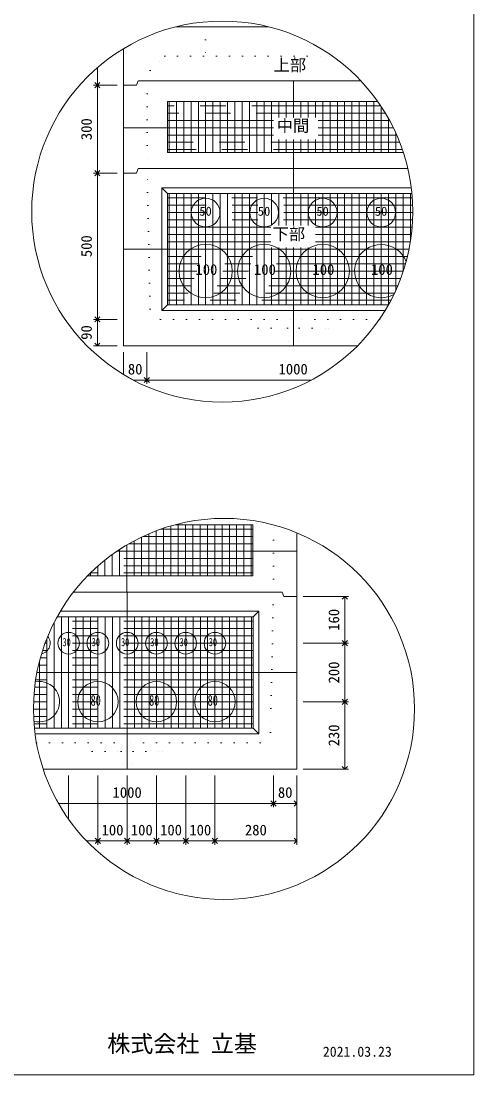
# Model space of a CAD drawing. Units: millimetres, scale not verified. Extents: x -4890 to 18490, y -2326 to 2326.
# Drawn here: x -2944 to -1830, y -1949 to 644 of the extents above; entities that cross this region are included whole.
import ezdxf
from ezdxf.enums import TextEntityAlignment as Align

# ---------------------------------------------------------------- set-up
doc = ezdxf.new("R2010")
doc.units = ezdxf.units.MM
doc.header["$LTSCALE"] = 10
for name, pattern in [('DASHED1', [1.8, 1.2, -0.6]), ('USER2', [50.8, 31.75, -6.35, 6.35, -6.35]), ('USER5', [3.185, 0.01, -3.175])]:
    doc.linetypes.add(name, pattern=pattern)
for name, color, linetype, lineweight in [('0-2_waku', 7, 'Continuous', 18), ('0-3_gaikei', 7, 'Continuous', 18), ('0-4_kakure', 7, 'DASHED1', 5), ('0-5_sunpou', 7, 'Continuous', 5), ('0-8_hole', 7, 'Continuous', 18), ('0-9_uchigawa', 6, 'Continuous', 18), ('0-E_文字１', 7, 'Continuous', 18), ('0-F_コア部分\u3000寸法補助線3', 150, 'USER2', 18), ('1-0_コア部分\u3000寸法補助線2', 150, 'USER2', 18), ('1-1_コア部分\u3000中心補助線', 1, 'Continuous', 18), ('1-2_コア部分\u3000寸法補助線', 7, 'USER2', 5), ('1-3_uchigawa2', 6, 'USER2', 18)]:
    doc.layers.add(name, color=color, linetype=linetype, lineweight=lineweight)
doc.styles.add('ＭＳ ゴシック', font='')
doc.styles.get('ＭＳ ゴシック').set_extended_font_data('MS Gothic')

# ---------------------------------------------------------------- blocks, each defined once
blk = doc.blocks.new('_Open90')
at = {"layer": '0-5_sunpou'}
blk.add_line((0, 0), (-1, 0), dxfattribs=at)
blk.add_lwpolyline([(-0.5, 0.5), (0, 0), (-0.5, -0.5)], dxfattribs=at)

msp = doc.modelspace()

# ---------------------------------------------------------------- linework, layer by layer
at = {"layer": '0-2_waku'}
for p in [(-1830.06, 2326.11), (-4890.06, -1948.89), (-4890.06, -1948.89), (-4890.06, -1948.89), (-4890.06, -1948.89)]:
    msp.add_line(p, (-1830.06, -1948.89), dxfattribs=at)
at = {"layer": '0-3_gaikei'}
for p, q in [((-2562.8, 630.46), (-2508.76, 630.46)), ((-2562.8, 630.46), (-2508.76, 630.46)), ((-2562.8, 630.46), (-2508.76, 630.46)), ((-2335.7, 630.46), (-2562.8, 630.46)), ((-2562.76, 630.46), (-2335.7, 630.46)), ((-2562.76, 630.46), (-2335.7, 630.46)), ((-2692.36, 486.46), (-2692.36, 576.48)), ((-2656.36, 497.26), (-2659.96, 486.46)), ((-2274.14, 497.26), (-2655.74, 497.26)), ((-2108.16, 497.26), (-2274.76, 497.26)), ((-2692.36, 486.46), (-2692.36, -154.34)), ((-2659.96, 486.46), (-2692.36, 486.46)), ((-2659.96, 486.46), (-2692.36, 486.46)), ((-2659.96, 270.46), (-2692.36, 270.46)), ((-2659.96, 270.46), (-2692.36, 270.46)), ((-2656.36, 281.26), (-2659.96, 270.46)), ((-2274.14, 281.26), (-2655.74, 281.26)), ((-1992.45, 281.26), (-2274.76, 281.26)), ((-2692.36, -154.34), (-2116.05, -154.34)), ((-2692.36, -154.34), (-2116.05, -154.34)), ((-2692.36, -154.34), (-2116.05, -154.34)), ((-2265.65, -972.92), (-2265.65, -614.97)), ((-2301.65, -760.52), (-2298.05, -771.32)), ((-2265.65, -771.32), (-2298.05, -771.32))]:
    msp.add_line(p, q, dxfattribs=at)
for points in [[(-2889.97, -1196.12), (-2265.65, -1196.12), (-2265.65, -771.32)], [(-2880.82, -1196.12), (-2265.65, -1196.12), (-2265.65, -771.32)], [(-2301.65, -760.52), (-2683.25, -760.52), (-2815.32, -760.52)]]:
    msp.add_lwpolyline(points, dxfattribs=at)
at = {"layer": '0-4_kakure', "linetype": 'USER5', "lineweight": 18}
for p, q in [((-2490.76, 630.46), (-2490.76, 642.58)), ((-2490.76, 630.46), (-2490.76, 558.46)), ((-2626.94, 522.46), (-2590.94, 558.46)), ((-2590.94, 558.46), (-2178.66, 558.46)), ((-2626.94, 522.46), (-2634.14, 497.26)), ((-2634.14, 497.26), (-2634.14, 281.26)), ((-2626.71, -64.34), (-2634.14, 281.26)), ((-2626.71, -64.34), (-2600.96, -89.54)), ((-2600.96, -89.54), (-2274.14, -89.54)), ((-2360.54, -111.14), (-2382.14, -89.54)), ((-2062.5, -89.54), (-2274.14, -89.54)), ((-2187.74, -111.14), (-2166.14, -89.54)), ((-2360.54, -111.14), (-2288.54, -111.14)), ((-2288.54, -111.14), (-2285.66, -154.34)), ((-2259.74, -111.14), (-2262.62, -154.34)), ((-2259.74, -111.14), (-2187.74, -111.14)), ((-2323.25, -760.52), (-2323.25, -595.39)), ((-2323.25, -760.52), (-2330.69, -1106.12)), ((-2330.69, -1106.12), (-2356.43, -1131.32)), ((-2906.49, -1131.32), (-2683.25, -1131.32)), ((-2769.65, -1152.92), (-2791.25, -1131.32)), ((-2356.43, -1131.32), (-2683.25, -1131.32)), ((-2596.85, -1152.92), (-2575.25, -1131.32)), ((-2769.65, -1152.92), (-2697.65, -1152.92)), ((-2697.65, -1152.92), (-2694.77, -1196.12)), ((-2668.85, -1152.92), (-2671.73, -1196.12)), ((-2668.85, -1152.92), (-2596.85, -1152.92))]:
    msp.add_line(p, q, dxfattribs=at)
at = {"layer": '0-5_sunpou', "color": 150, "lineweight": 18}
for p, q in [((-2756.67, 529.58), (-2756.67, 499.42)), ((-2708.2, 486.46), (-2766.03, 486.46)), ((-2724.04, 486.46), (-2766.03, 486.46)), ((-2756.67, 473.5), (-2756.67, 283.42)), ((-2708.2, 270.46), (-2766.03, 270.46)), ((-2708.2, 270.46), (-2766.03, 270.46)), ((-2756.67, 257.5), (-2756.67, -76.58)), ((-2708.2, -89.54), (-2766.03, -89.54)), ((-2724.04, -89.54), (-2766.03, -89.54)), ((-2756.67, -102.5), (-2756.67, -141.38)), ((-2708.2, -154.34), (-2766.03, -154.34)), ((-2692.36, -170.18), (-2692.36, -225.39)), ((-2634.76, -170.18), (-2634.76, -248.24)), ((-2634.76, -170.18), (-2634.76, -248.24)), ((-2668.57, -238.88), (-2647.72, -238.88)), ((-2621.8, -238.88), (-2229.93, -238.88)), ((-2249.81, -771.32), (-2138.5, -771.32)), ((-2147.86, -784.28), (-2147.86, -873.56)), ((-2249.81, -886.52), (-2138.5, -886.52)), ((-2249.81, -886.52), (-2138.5, -886.52)), ((-2147.86, -899.48), (-2147.86, -1017.56)), ((-2249.81, -1030.52), (-2138.5, -1030.52)), ((-2249.81, -1030.52), (-2138.5, -1030.52)), ((-2147.86, -1043.48), (-2147.86, -1183.16)), ((-2827.25, -1211.96), (-2827.25, -1319.77)), ((-2755.25, -1211.96), (-2755.25, -1382.42)), ((-2755.25, -1211.96), (-2755.25, -1382.42)), ((-2683.25, -1211.96), (-2683.25, -1382.42)), ((-2683.25, -1211.96), (-2683.25, -1382.42)), ((-2611.25, -1211.96), (-2611.25, -1382.42)), ((-2611.25, -1211.96), (-2611.25, -1382.42)), ((-2539.25, -1211.96), (-2539.25, -1382.42)), ((-2539.25, -1211.96), (-2539.25, -1382.42)), ((-2467.25, -1211.96), (-2467.25, -1382.42)), ((-2467.25, -1211.96), (-2467.25, -1382.42)), ((-2323.25, -1211.96), (-2323.25, -1290.03)), ((-2323.25, -1211.96), (-2323.25, -1290.03)), ((-2265.65, -1211.96), (-2265.65, -1290.03)), ((-2265.65, -1211.96), (-2265.65, -1382.42)), ((-2249.81, -1196.12), (-2138.5, -1196.12)), ((-2852.22, -1280.67), (-2336.21, -1280.67)), ((-2310.29, -1280.67), (-2278.61, -1280.67)), ((-2783.12, -1373.06), (-2768.21, -1373.06)), ((-2742.29, -1373.06), (-2696.21, -1373.06)), ((-2670.29, -1373.06), (-2624.21, -1373.06)), ((-2598.29, -1373.06), (-2552.21, -1373.06)), ((-2526.29, -1373.06), (-2480.21, -1373.06)), ((-2454.29, -1373.06), (-2278.61, -1373.06))]:
    msp.add_line(p, q, dxfattribs=at)
for centre in [(-2449.25, 175.54), (-2445.04, -1048.17)]:
    msp.add_circle(centre, 468.88, dxfattribs=at)
at = {"layer": '0-8_hole'}
for centre, radius in [((-2490.14, 173.26), 35.28), ((-2346.14, 173.26), 35.28), ((-2202.14, 173.26), 35.28), ((-2058.14, 173.26), 35.28), ((-2490.14, 29.26), 65.52), ((-2346.14, 29.26), 65.52), ((-2202.14, 29.26), 65.52), ((-2827.25, -886.52), 26.64), ((-2755.25, -886.52), 26.64), ((-2683.25, -886.52), 26.64), ((-2611.25, -886.52), 26.64), ((-2539.25, -886.52), 26.64), ((-2467.25, -886.52), 26.64), ((-2755.25, -1030.52), 49.68), ((-2611.25, -1030.52), 49.68), ((-2467.25, -1030.52), 49.68)]:
    msp.add_circle(centre, radius, dxfattribs=at)
for centre, radius, start, end in [((-2058.14, 29.26), 65.52, 20.66629, 298.32089), ((-2899.25, -886.52), 26.64, 281.59033, 39.2294), ((-2899.25, -1030.52), 49.68, 253.99064, 101.55918)]:
    msp.add_arc(centre, radius, start, end, dxfattribs=at)
at = {"layer": '0-9_uchigawa'}
for p, q in [((-2598.14, 234.46), (-2583.74, 220.06)), ((-2598.14, -67.94), (-2598.14, 234.46)), ((-2583.74, 220.06), (-2274.14, 220.06)), ((-2583.74, -53.54), (-2583.74, 220.06)), ((-2274.14, 220.06), (-1982.49, 220.06)), ((-2598.14, -67.94), (-2583.74, -53.54)), ((-2598.14, -67.94), (-2048.55, -67.94)), ((-2583.74, -53.54), (-2040.15, -53.54)), ((-2373.65, -1095.32), (-2373.65, -821.72)), ((-2359.25, -1109.72), (-2359.25, -807.32)), ((-2911.54, -1095.32), (-2373.65, -1095.32)), ((-2909.86, -1109.72), (-2359.25, -1109.72)), ((-2359.25, -1109.72), (-2373.65, -1095.32))]:
    msp.add_line(p, q, dxfattribs=at)
for points in [[(-2598.14, 234.46), (-2274.14, 234.46), (-1984.09, 234.46)], [(-2855.61, -821.72), (-2683.25, -821.72), (-2373.65, -821.72), (-2359.25, -807.32)], [(-2847.34, -807.32), (-2683.25, -807.32), (-2359.25, -807.32)]]:
    msp.add_lwpolyline(points, dxfattribs=at)
at = {"layer": '0-F_コア部分\u3000寸法補助線3'}
for p, q in [((-2580.14, 320.86), (-2580.14, 446.86)), ((-2544.14, 320.86), (-2544.14, 446.86)), ((-2508.14, 320.86), (-2508.14, 446.86)), ((-2472.14, 320.86), (-2472.14, 446.86)), ((-2436.14, 320.86), (-2436.14, 446.86)), ((-2400.14, 320.86), (-2400.14, 446.86)), ((-2364.14, 320.86), (-2364.14, 446.86)), ((-2328.14, 320.86), (-2328.14, 446.86)), ((-2292.14, 407.09), (-2292.14, 446.86)), ((-2256.14, 407.09), (-2256.14, 446.86)), ((-2220.14, 407.09), (-2220.14, 446.86)), ((-2184.14, 320.86), (-2184.14, 446.86)), ((-2148.14, 320.86), (-2148.14, 446.86)), ((-2112.14, 320.86), (-2112.14, 446.86)), ((-2076.14, 320.86), (-2076.14, 446.86)), ((-2323.14, 400.06), (-2583.74, 400.06)), ((-2037.63, 400.06), (-2212.98, 400.06)), ((-2040.14, 320.86), (-2040.14, 404.62)), ((-2323.14, 364.06), (-2583.74, 364.06)), ((-2019.94, 364.06), (-2212.98, 364.06)), ((-2292.14, 320.86), (-2292.14, 353.19)), ((-2256.14, 320.86), (-2256.14, 353.19)), ((-2220.14, 320.86), (-2220.14, 353.19)), ((-2004.14, 320.86), (-2004.14, 322.93)), ((-1981.59, 209.26), (-2583.74, 209.26)), ((-2580.14, -53.54), (-2580.14, 220.06)), ((-2544.14, -53.54), (-2544.14, 220.06)), ((-2508.14, -53.54), (-2508.14, 220.06)), ((-2472.14, -53.54), (-2472.14, 220.06)), ((-2436.14, -53.54), (-2436.14, 220.06)), ((-2400.14, -53.54), (-2400.14, 220.06)), ((-2364.14, -53.54), (-2364.14, 220.06)), ((-2328.14, 141.29), (-2328.14, 220.06)), ((-2292.14, 141.29), (-2292.14, 220.06)), ((-2256.14, 141.29), (-2256.14, 220.06)), ((-2220.14, 141.29), (-2220.14, 220.06)), ((-2184.14, -53.54), (-2184.14, 220.06)), ((-2148.14, -53.54), (-2148.14, 220.06)), ((-2112.14, -53.54), (-2112.14, 220.06)), ((-2076.14, -53.54), (-2076.14, 220.06)), ((-2040.14, -53.54), (-2040.14, 220.06)), ((-2004.14, 28.16), (-2004.14, 220.06)), ((-1980.38, 173.26), (-2583.74, 173.26)), ((-2329.76, 137.26), (-2583.74, 137.26)), ((-1981.94, 137.26), (-2219.6, 137.26)), ((-2329.76, 101.26), (-2583.74, 101.26)), ((-2328.14, -53.54), (-2328.14, 87.39)), ((-2292.14, -53.54), (-2292.14, 87.39)), ((-2256.14, -53.54), (-2256.14, 87.39)), ((-2220.14, -53.54), (-2220.14, 87.39)), ((-1986.3, 101.26), (-2219.6, 101.26)), ((-1993.53, 65.26), (-2583.74, 65.26)), ((-2003.78, 29.26), (-2583.74, 29.26)), ((-2017.26, -6.74), (-2583.74, -6.74)), ((-2034.28, -42.74), (-2583.74, -42.74)), ((-2557.87, -720.92), (-2557.87, -594.92)), ((-2521.87, -720.92), (-2521.87, -594.92)), ((-2485.87, -720.92), (-2485.87, -594.92)), ((-2449.87, -720.92), (-2449.87, -594.92)), ((-2413.87, -720.92), (-2413.87, -594.92)), ((-2377.87, -720.92), (-2377.87, -594.92)), ((-2629.87, -720.92), (-2629.87, -617.26)), ((-2593.87, -720.92), (-2593.87, -603.54)), ((-2374.27, -641.72), (-2678.81, -641.72)), ((-2665.87, -720.92), (-2665.87, -634.55)), ((-2701.87, -720.92), (-2701.87, -655.89)), ((-2737.87, -720.92), (-2737.87, -681.97)), ((-2374.27, -677.72), (-2732.47, -677.72)), ((-2773.87, -720.92), (-2773.87, -713.92)), ((-2845.25, -1095.32), (-2845.25, -821.72)), ((-2809.25, -1095.32), (-2809.25, -821.72)), ((-2773.25, -1095.32), (-2773.25, -821.72)), ((-2737.25, -1095.32), (-2737.25, -821.72)), ((-2701.25, -1095.32), (-2701.25, -821.72)), ((-2665.25, -1095.32), (-2665.25, -821.72)), ((-2629.25, -1095.32), (-2629.25, -821.72)), ((-2593.25, -1095.32), (-2593.25, -821.72)), ((-2557.25, -1095.32), (-2557.25, -821.72)), ((-2521.25, -1095.32), (-2521.25, -821.72)), ((-2485.25, -1095.32), (-2485.25, -821.72)), ((-2449.25, -1095.32), (-2449.25, -821.72)), ((-2413.25, -1095.32), (-2413.25, -821.72)), ((-2377.25, -1095.32), (-2377.25, -821.72)), ((-2373.65, -832.52), (-2861.39, -832.52)), ((-2881.25, -1095.32), (-2881.25, -876.22)), ((-2373.65, -868.52), (-2878.14, -868.52)), ((-2373.65, -904.52), (-2891.38, -904.52)), ((-2373.65, -940.52), (-2901.4, -940.52)), ((-2373.65, -976.52), (-2908.42, -976.52)), ((-2373.65, -1012.52), (-2912.56, -1012.52)), ((-2373.65, -1048.52), (-2913.92, -1048.52)), ((-2373.65, -1084.52), (-2912.51, -1084.52))]:
    msp.add_line(p, q, dxfattribs=at)
at = {"layer": '1-0_コア部分\u3000寸法補助線2'}
for p, q in [((-2562.14, 320.86), (-2562.14, 446.86)), ((-2526.14, 320.86), (-2526.14, 446.86)), ((-2490.14, 320.86), (-2490.14, 446.86)), ((-2454.14, 320.86), (-2454.14, 446.86)), ((-2382.14, 320.86), (-2382.14, 446.86)), ((-2310.14, 407.09), (-2310.14, 446.86)), ((-2238.14, 407.09), (-2238.14, 446.86)), ((-2166.14, 320.86), (-2166.14, 446.86)), ((-2094.14, 320.86), (-2094.14, 446.86)), ((-2047.97, 418.06), (-2583.74, 418.06)), ((-2022.14, 320.86), (-2022.14, 368.99)), ((-2012.48, 346.06), (-2583.74, 346.06)), ((-2310.14, 320.86), (-2310.14, 353.19)), ((-2238.14, 320.86), (-2238.14, 353.19)), ((-2526.14, -53.54), (-2526.14, 220.06)), ((-2490.14, -53.54), (-2490.14, 220.06)), ((-2454.14, -53.54), (-2454.14, 220.06)), ((-2382.14, -53.54), (-2382.14, 220.06)), ((-2310.14, 141.29), (-2310.14, 220.06)), ((-2238.14, 141.29), (-2238.14, 220.06)), ((-2166.14, -53.54), (-2166.14, 220.06)), ((-2094.14, -53.54), (-2094.14, 220.06)), ((-2022.14, -17.91), (-2022.14, 220.06)), ((-1980.64, 191.26), (-2583.74, 191.26)), ((-2329.76, 119.26), (-2583.74, 119.26)), ((-1983.77, 119.26), (-2219.6, 119.26)), ((-2310.14, -53.54), (-2310.14, 87.39)), ((-2238.14, -53.54), (-2238.14, 87.39)), ((-1998.27, 47.26), (-2583.74, 47.26)), ((-2025.3, -24.74), (-2583.74, -24.74)), ((-2503.87, -720.92), (-2503.87, -594.92)), ((-2431.87, -720.92), (-2431.87, -594.92)), ((-2575.87, -720.92), (-2575.87, -597.92)), ((-2647.87, -720.92), (-2647.87, -625.43)), ((-2374.27, -623.72), (-2644.27, -623.72)), ((-2719.87, -720.92), (-2719.87, -668.28)), ((-2374.27, -695.72), (-2754.28, -695.72)), ((-2791.25, -1095.32), (-2791.25, -821.72)), ((-2719.25, -1095.32), (-2719.25, -821.72)), ((-2647.25, -1095.32), (-2647.25, -821.72)), ((-2575.25, -1095.32), (-2575.25, -821.72)), ((-2503.25, -1095.32), (-2503.25, -821.72)), ((-2431.25, -1095.32), (-2431.25, -821.72)), ((-2373.65, -850.52), (-2870.23, -850.52)), ((-2863.25, -1095.32), (-2863.25, -836.16)), ((-2899.25, -1095.32), (-2899.25, -931.81)), ((-2373.65, -922.52), (-2896.77, -922.52)), ((-2373.65, -994.52), (-2910.84, -994.52)), ((-2373.65, -1066.52), (-2913.56, -1066.52))]:
    msp.add_line(p, q, dxfattribs=at)
at = {"layer": '1-1_コア部分\u3000中心補助線'}
for p, q in [((-2274.14, 407.09), (-2274.14, 497.26)), ((-2323.14, 382.06), (-2692.36, 382.06)), ((-2028.31, 382.06), (-2212.98, 382.06)), ((-2274.14, 281.26), (-2274.14, 353.19)), ((-2274.14, 141.29), (-2274.14, 281.26)), ((-2691.74, 83.26), (-1989.55, 83.26)), ((-2274.14, -154.34), (-2274.14, 87.39)), ((-2683.87, -760.52), (-2683.87, -644.68)), ((-2266.88, -659.72), (-2707.64, -659.72)), ((-2683.25, -1196.12), (-2683.25, -760.52)), ((-2905.27, -958.52), (-2265.65, -958.52))]:
    msp.add_line(p, q, dxfattribs=at)
at = {"layer": '1-2_コア部分\u3000寸法補助線'}
for p, q in [((-2562.14, 320.86), (-2562.14, 446.86)), ((-2490.14, 320.86), (-2490.14, 446.86)), ((-2418.14, 320.86), (-2418.14, 446.86)), ((-2346.14, 320.86), (-2346.14, 446.86)), ((-2202.14, 320.86), (-2202.14, 446.86)), ((-2130.14, 320.86), (-2130.14, 446.86)), ((-2059.41, 436.06), (-2583.74, 436.06)), ((-2058.14, 320.86), (-2058.14, 434.15)), ((-2005.88, 328.06), (-2583.74, 328.06)), ((-2562.14, -53.54), (-2562.14, 220.06)), ((-2490.14, -53.54), (-2490.14, 220.06)), ((-2418.14, -53.54), (-2418.14, 220.06)), ((-2346.14, -53.54), (-2346.14, 220.06)), ((-2202.14, -53.54), (-2202.14, 220.06)), ((-2130.14, -53.54), (-2130.14, 220.06)), ((-2058.14, -53.54), (-2058.14, 220.06)), ((-1986.14, 102.23), (-1986.14, 220.06)), ((-1980.81, 155.26), (-2583.74, 155.26)), ((-2010.1, 11.26), (-2583.74, 11.26)), ((-2539.87, -720.92), (-2539.87, -594.92)), ((-2467.87, -720.92), (-2467.87, -594.92)), ((-2395.87, -720.92), (-2395.87, -594.92)), ((-2611.87, -720.92), (-2611.87, -609.98)), ((-2374.27, -605.72), (-2600.24, -605.72)), ((-2755.87, -720.92), (-2755.87, -697.12)), ((-2374.27, -713.72), (-2773.66, -713.72)), ((-2827.25, -1095.32), (-2827.25, -821.72)), ((-2755.25, -1095.32), (-2755.25, -821.72)), ((-2611.25, -1095.32), (-2611.25, -821.72)), ((-2539.25, -1095.32), (-2539.25, -821.72)), ((-2467.25, -1095.32), (-2467.25, -821.72)), ((-2395.25, -1095.32), (-2395.25, -821.72)), ((-2373.65, -886.52), (-2885.18, -886.52)), ((-2899.25, -1095.32), (-2899.25, -931.81)), ((-2373.65, -1030.52), (-2913.59, -1030.52))]:
    msp.add_line(p, q, dxfattribs=at)
at = {"layer": '1-3_uchigawa2'}
for p, q in [((-2583.74, 446.86), (-2274.14, 446.86)), ((-2583.74, 446.86), (-2583.74, 320.86)), ((-2066.85, 446.86), (-2274.14, 446.86)), ((-2583.74, 320.86), (-2274.14, 320.86)), ((-2003.46, 320.86), (-2274.14, 320.86)), ((-2374.27, -594.92), (-2565.09, -594.92)), ((-2374.27, -594.92), (-2374.27, -720.92)), ((-2780.83, -720.92), (-2683.87, -720.92)), ((-2374.27, -720.92), (-2683.87, -720.92))]:
    msp.add_line(p, q, dxfattribs=at)

# ---------------------------------------------------------------- block references
at = {"layer": '0-5_sunpou', "xscale": 12.96, "yscale": 12.96}
for p, rotation in [((-2756.67, 486.46), 270), ((-2756.67, 486.46), 90), ((-2756.67, 270.46), 270), ((-2756.67, 270.46), 90), ((-2756.67, -89.54), 270), ((-2756.67, -89.54), 90), ((-2756.67, -154.34), 270), ((-2634.76, -238.88), 180), ((-2147.86, -771.32), 90), ((-2147.86, -886.52), 270), ((-2147.86, -886.52), 90), ((-2147.86, -1030.52), 270), ((-2147.86, -1030.52), 90), ((-2147.86, -1196.12), 270), ((-2323.25, -1280.67), 180), ((-2755.25, -1373.06), 180), ((-2683.25, -1373.06), 180), ((-2611.25, -1373.06), 180), ((-2539.25, -1373.06), 180), ((-2467.25, -1373.06), 180)]:
    msp.add_blockref('_Open90', p, dxfattribs=dict(at, rotation=rotation))
for p in [(-2634.76, -238.88), (-2323.25, -1280.67), (-2265.65, -1280.67), (-2755.25, -1373.06), (-2683.25, -1373.06), (-2611.25, -1373.06), (-2539.25, -1373.06), (-2467.25, -1373.06), (-2265.65, -1373.06)]:
    msp.add_blockref('_Open90', p, dxfattribs=at)

# ---------------------------------------------------------------- texts
at = {"layer": '0-5_sunpou', "style": 'ＭＳ ゴシック'}
for s, p in [('300', (-2762.43, 351.46)), ('500', (-2762.43, 63.46)), ('90', (-2762.43, -139.94)), ('160', (-2153.62, -855.92)), ('200', (-2153.62, -985.52)), ('230', (-2153.62, -1140.32))]:
    msp.add_text(s, height=26.39, rotation=90, dxfattribs=at).set_placement(p, align=Align.BOTTOM_LEFT)
for s, p in [('80', (-2681.56, -233.12)), ('1000', (-2310.76, -233.12)), ('1000', (-2719.25, -1274.91)), ('80', (-2312.45, -1274.91)), ('100', (-2746.25, -1367.3)), ('100', (-2674.25, -1367.3)), ('100', (-2602.25, -1367.3)), ('100', (-2530.25, -1367.3)), ('280', (-2393.45, -1367.3))]:
    msp.add_text(s, height=26.39, dxfattribs=at).set_placement(p, align=Align.BOTTOM_LEFT)
at = {"layer": '0-E_文字１', "style": 'ＭＳ ゴシック'}
for s, height, p in [('上部', 29.33, (-2322.95, 512.83)), ('中間', 29.33, (-2315.23, 363.36)), ('50', 22.43, (-2505.69, 158.62)), ('50', 22.43, (-2361.69, 158.62)), ('50', 22.43, (-2217.69, 158.62)), ('50', 22.43, (-2073.69, 158.62)), ('下部', 29.33, (-2325.46, 97.11)), ('100', 26.39, (-2515.3, 11.86)), ('100', 26.39, (-2371.3, 11.86)), ('100', 26.39, (-2227.3, 11.86)), ('100', 26.39, (-2083.3, 11.86)), ('株式会社 立基', 41.57, (-2732.28, -1905.41)), ('2021.03.23', 24.94, (-2201.77, -1911.62))]:
    msp.add_text(s, height=height, dxfattribs=at).set_placement(p, align=Align.BOTTOM_LEFT)
at = {"layer": '0-E_文字１', "style": 'ＭＳ ゴシック', "width": 0.7}
for s, height, p in [('30', 20.19, (-2842.38, -899.87)), ('30', 20.19, (-2770.38, -899.87)), ('30', 20.19, (-2698.38, -899.87)), ('30', 20.19, (-2626.38, -899.87)), ('30', 20.19, (-2554.38, -899.87)), ('30', 20.19, (-2482.38, -899.87)), ('80', 26.39, (-2773.3, -1048.3)), ('80', 26.39, (-2629.3, -1048.3)), ('80', 26.39, (-2485.3, -1048.3))]:
    msp.add_text(s, height=height, dxfattribs=at).set_placement(p, align=Align.BOTTOM_LEFT)

doc.saveas('drawing.dxf')
